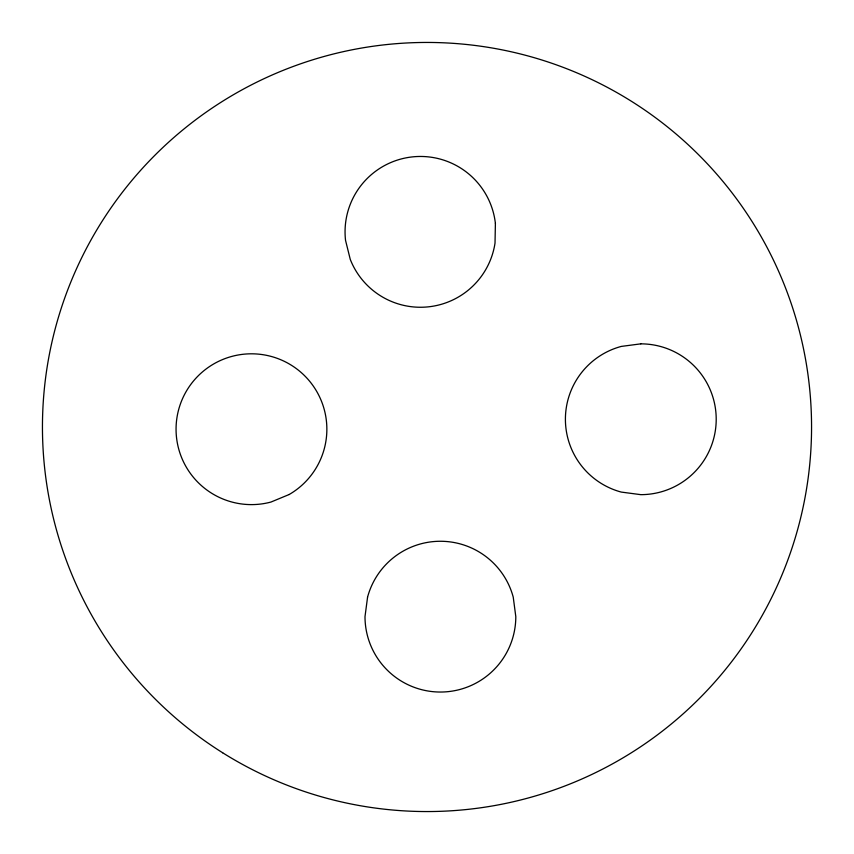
<?xml version="1.0" encoding="UTF-8"?>
<svg xmlns="http://www.w3.org/2000/svg" width="854" height="854" viewBox="0 0 854 854"><rect width="100%" height="100%" fill="white"/><g stroke="black" fill="none" stroke-linecap="round" stroke-linejoin="round"><path stroke-width="1.28" d="M495.395 223.428L495.021 243.112A75.408 75.408 0 0 1 350.268 259.413L345.528 240.305A75.408 75.408 0 0 1 412.023 156.933A75.408 75.408 0 0 1 495.395 223.428M367.572 597.127L365 616.641A75.408 75.408 0 0 0 440.397 692.039A75.408 75.408 0 0 0 515.805 616.641L513.233 597.127A75.408 75.408 0 0 0 367.572 597.127M289.164 494.509L270.974 502.045A75.408 75.408 0 0 1 177.205 416.111A75.408 75.408 0 0 1 294.715 367.444A75.408 75.408 0 0 1 289.164 494.509M640.799 343.852L621.285 346.414A75.408 75.408 0 0 0 621.285 492.085L640.799 494.658A75.408 75.408 0 0 0 716.207 419.25A75.408 75.408 0 0 0 640.799 343.852M222.638 752.758A384.556 384.556 0 0 0 811.3 441.102A384.556 384.556 0 0 0 247.062 87.14A384.556 384.556 0 0 0 222.638 752.758"/></g></svg>
